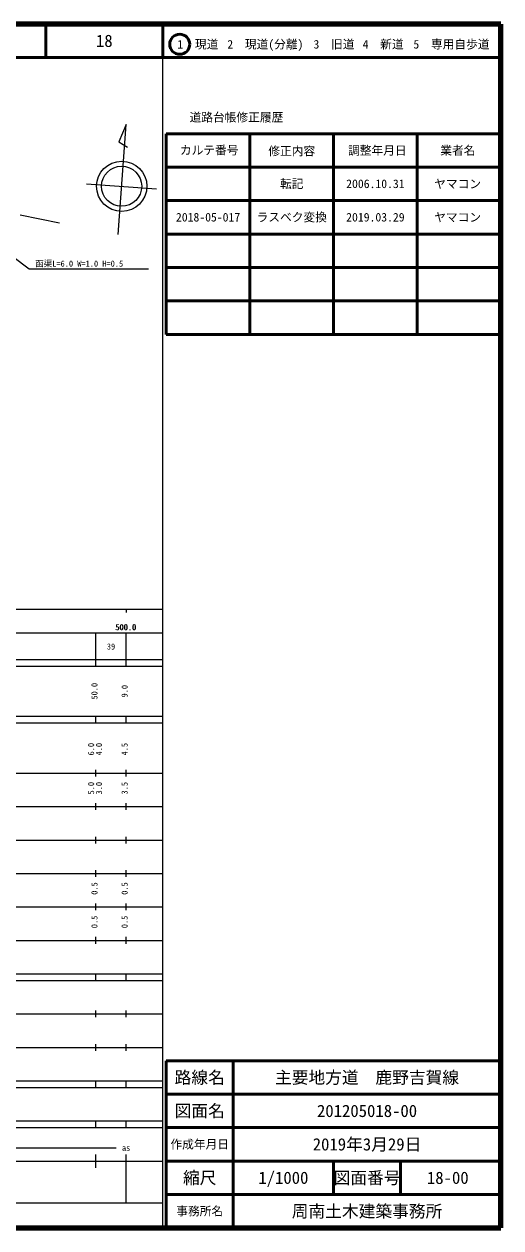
# Model space of a CAD drawing. Units: millimetres at full size, sheet at 1:1000; details may follow other scales. Extents: x 40000 to 680000, y 20000 to 380000.
# Drawn here: x 537526 to 680000, y 20000 to 380000 of the extents above; entities that cross this region are included whole.
import ezdxf
from ezdxf.enums import TextEntityAlignment as Align

# ---------------------------------------------------------------- set-up
doc = ezdxf.new("R2010")
doc.units = ezdxf.units.MM
doc.header["$LTSCALE"] = 1000
doc.linetypes.add('CHAIN', pattern=[18.5, 12, -1.5, 3.5, -1.5])
for name, color, linetype, lineweight in [('M-BMK', 2, 'CHAIN', 13), ('M-BMK-SRVR', 3, 'Continuous', 13), ('M-STR-HTXT', 7, 'Continuous', 13), ('M-TTL', 2, 'Continuous', 140), ('M-TTL-BAND', 7, 'Continuous', 25), ('M-TTL-FRAM', 2, 'Continuous', 50), ('M-TTL-LINE', 7, 'Continuous', 50)]:
    doc.layers.add(name, color=color, linetype=linetype, lineweight=lineweight)
doc.layers.add('M-TTL-TXT', color=7, linetype='Continuous')
doc.styles.add('ＭＳ ゴシック', font='')
doc.styles.get('ＭＳ ゴシック').set_extended_font_data('MS Gothic')

msp = doc.modelspace()

# ---------------------------------------------------------------- linework, layer by layer
at = {"layer": 'M-BMK'}
msp.add_line((548139, 320476), (497355, 330645), dxfattribs=at)
at = {"layer": 'M-BMK-SRVR'}
for p, q in [((565617, 317038), (567998, 349981)), ((567998, 349981), (565809, 344754)), ((565809, 344754), (568387, 343218)), ((556189, 332257), (577135, 330743))]:
    msp.add_line(p, q, dxfattribs=at)
for centre, radius in [((566704, 331497), 7500), ((566662, 331500), 6000)]:
    msp.add_circle(centre, radius, dxfattribs=at)
at = {"layer": 'M-STR-HTXT'}
msp.add_lwpolyline([(524310, 317907), (539085, 306849), (574740, 306849)], dxfattribs=at)
at = {"layer": 'M-TTL'}
for p, q in [((680000, 380000), (40000, 380000)), ((680000, 20000), (680000, 380000)), ((40000, 20000), (680000, 20000))]:
    msp.add_line(p, q, dxfattribs=at)
at = {"layer": 'M-TTL-BAND'}
for p, q in [((579000, 20000), (579000, 370000)), ((40000, 205000), (579000, 205000)), ((568000, 205000), (568000, 204000)), ((68000, 198000), (579000, 198000)), ((559000, 188000), (559000, 198000)), ((568000, 188000), (568000, 198000)), ((40000, 190000), (579000, 190000)), ((40000, 188000), (579000, 188000)), ((40000, 173000), (579000, 173000)), ((559000, 171000), (559000, 173000)), ((568000, 171000), (568000, 173000)), ((40000, 171000), (579000, 171000)), ((40000, 156000), (579000, 156000)), ((559000, 155000), (559000, 157000)), ((568000, 155000), (568000, 157000)), ((46000, 146000), (579000, 146000)), ((559000, 145000), (559000, 147000)), ((568000, 145000), (568000, 147000)), ((559000, 135000), (559000, 137000)), ((568000, 135000), (568000, 137000)), ((52000, 136000), (579000, 136000)), ((46000, 126000), (579000, 126000)), ((559000, 125000), (559000, 127000)), ((568000, 125000), (568000, 127000)), ((52000, 116000), (579000, 116000)), ((559000, 115000), (559000, 117000)), ((568000, 115000), (568000, 117000)), ((46000, 106000), (579000, 106000)), ((559000, 105000), (559000, 107000)), ((568000, 105000), (568000, 107000)), ((40000, 96000), (579000, 96000)), ((40000, 94000), (579000, 94000)), ((559000, 94000), (559000, 96000)), ((568000, 94000), (568000, 96000)), ((49000, 84000), (579000, 84000)), ((559000, 83000), (559000, 85000)), ((568000, 83000), (568000, 85000)), ((40000, 74000), (579000, 74000)), ((559000, 73000), (559000, 75000)), ((568000, 73000), (568000, 75000)), ((40000, 64000), (579000, 64000)), ((40000, 62000), (579000, 62000)), ((559000, 62000), (559000, 64000)), ((568000, 62000), (568000, 64000)), ((40000, 52000), (579000, 52000)), ((559000, 50000), (559000, 52000)), ((568000, 50000), (568000, 52000)), ((40000, 50000), (579000, 50000)), ((71000, 44000), (565000, 44000)), ((40000, 40000), (579000, 40000)), ((559000, 38000), (559000, 42000)), ((568000, 27500), (568000, 42000)), ((68000, 27500), (579000, 27500))]:
    msp.add_line(p, q, dxfattribs=at)
at = {"layer": 'M-TTL-FRAM'}
for p, q in [((580000, 347197), (580000, 287197)), ((580000, 347197), (680000, 347197)), ((580000, 287197), (680000, 287197)), ((680000, 70000), (580000, 70000)), ((580000, 70000), (580000, 20000))]:
    msp.add_line(p, q, dxfattribs=at)
at = {"layer": 'M-TTL-LINE'}
for p, q in [((543997, 380000), (543997, 370000)), ((579000, 380000), (579000, 370000)), ((40000, 370000), (680000, 370000)), ((605000, 347197), (605000, 287197)), ((630000, 347197), (630000, 287197)), ((655000, 347197), (655000, 287197)), ((580000, 337197), (680000, 337197)), ((580000, 327197), (680000, 327197)), ((580000, 317197), (680000, 317197)), ((580000, 307197), (680000, 307197)), ((580000, 297197), (680000, 297197)), ((600000, 70000), (600000, 20000)), ((680000, 60000), (580000, 60000)), ((680000, 50000), (580000, 50000)), ((680000, 40000), (580000, 40000)), ((630000, 40000), (630000, 30000)), ((650000, 40000), (650000, 30000)), ((680000, 30000), (580000, 30000))]:
    msp.add_line(p, q, dxfattribs=at)
msp.add_circle((584031, 373958), 3000, dxfattribs=at)

# ---------------------------------------------------------------- texts
at = {"layer": 'M-STR-HTXT', "style": 'ＭＳ ゴシック'}
msp.add_text('函渠L=6.0 W=1.0 H=0.5', height=1833, dxfattribs=at).set_placement((540807, 306903), align=Align.BOTTOM_LEFT)
at = {"layer": 'M-TTL-BAND', "style": 'ＭＳ ゴシック'}
for s, p in [('500.0', (567844, 198195)), ('500.0', (568000, 198195)), ('39', (563500, 192405)), ('as', (568000, 42500))]:
    msp.add_text(s, height=1833, dxfattribs=at).set_placement(p, align=Align.BOTTOM_CENTER)
for s, p in [('50.0', (560000, 180500)), ('9.0', (569000, 180500)), ('6.0', (559000, 163174)), ('4.0', (561370, 163174)), ('4.5', (569000, 163174)), ('5.0', (559000, 151500)), ('3.0', (561370, 151500)), ('3.5', (569000, 151500)), ('0.5', (560000, 121500)), ('0.5', (569000, 121500)), ('0.5', (560000, 111500)), ('0.5', (569000, 111500))]:
    msp.add_text(s, height=1833, rotation=90, dxfattribs=at).set_placement(p, align=Align.BOTTOM_CENTER)
at = {"layer": 'M-TTL-TXT', "style": 'ＭＳ ゴシック'}
for s, height, p in [('18', 3666, (561497, 375000)), ('1\u3000現道', 2566, (589448, 373958)), ('2\u3000現道(分離)', 2566, (609619, 373958)), ('3\u3000旧道', 2566, (630121, 373958)), ('4\u3000新道', 2566, (644824, 373958)), ('5\u3000専用自歩道', 2566, (665228, 373958)), ('道路台帳修正履歴', 2566, (600968, 352113)), ('カルテ番号', 2566, (592839, 342277)), ('修正内容', 2566, (617509, 342023)), ('調整年月日', 2566, (643089, 342197)), ('業者名', 2566, (667134, 342197)), ('転記', 2566, (617500, 332245)), ('2006.10.31', 2566, (642500, 332245)), ('ヤマコン', 2566, (667077, 332189)), ('2018-05-017', 2566, (592500, 322245)), ('ラスベク変換', 2566, (617500, 322245)), ('2019.03.29', 2566, (642500, 322245)), ('ヤマコン', 2566, (667077, 322189)), ('路線名', 3666, (590000, 65000)), ('路線名', 3666, (590000, 65000)), ('主要地方道\u3000鹿野吉賀線', 3666, (640000, 65000)), ('図面名', 3666, (590000, 55000)), ('図面名', 3666, (590000, 55000)), ('201205018-00', 3666, (640000, 55000)), ('2019年3月29日', 3666, (640000, 45000)), ('作成年月日', 2566, (590000, 45000)), ('作成年月日', 2566, (590000, 45000)), ('縮尺', 3666, (590000, 35000)), ('縮尺', 3666, (590000, 35000)), ('1/1000', 3666, (615000, 35000)), ('図面番号', 3666, (640000, 35000)), ('図面番号', 3666, (640000, 35000)), ('18-00', 3666, (664125, 35000)), ('事務所名', 2566, (590000, 25000)), ('事務所名', 2566, (590000, 25000)), ('周南土木建築事務所', 3666, (640000, 25000))]:
    msp.add_text(s, height=height, dxfattribs=at).set_placement(p, align=Align.MIDDLE_CENTER)

doc.saveas('drawing.dxf')
